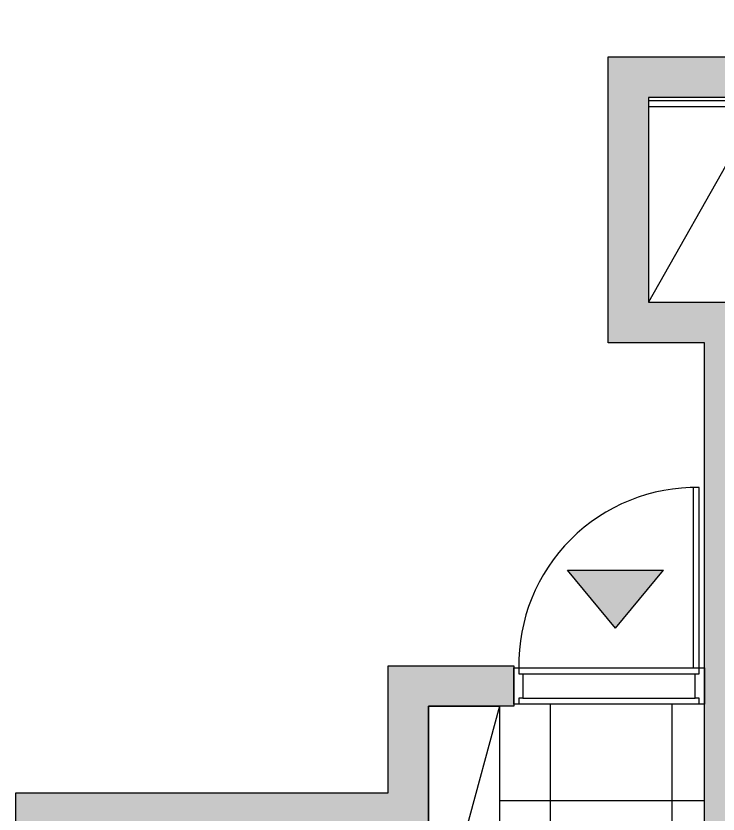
# Model space of a CAD drawing. Header units: millimetres. Extents: x 0 to 460316, y -63250 to 103204.
# Drawn here: x 90364 to 93827, y 62934 to 66870 of the extents above; entities that cross this region are included whole.
import ezdxf

# ---------------------------------------------------------------- set-up
doc = ezdxf.new("R2010")
doc.units = ezdxf.units.MM
doc.header["$LTSCALE"] = 25
for name, color, linetype in [('2-con', 2, 'Continuous'), ('ac-furniture', 152, 'Continuous'), ('ac-insul', 5, 'BATTING'), ('ac-Ref', 8, 'Continuous'), ('ac-wall-fin', 3, 'Continuous'), ('CO-DOOR', 8, 'Continuous'), ('도면층4', 4, 'Continuous')]:
    doc.layers.add(name, color=color, linetype=linetype)
doc.linetypes.add('BATTING', pattern='A,0.00254,-2.54,[134,ltypeshp.shx,S=2.54,R=0,X=-2.54,Y=0],-5.08,[134,ltypeshp.shx,S=2.54,R=180,X=2.54,Y=0],-2.54', length=10.16254)

msp = doc.modelspace()

# ---------------------------------------------------------------- hatches: boundary and pattern name
h = msp.add_hatch()
h.set_pattern_fill('_USER', color=256, scale=600, double=1, pattern_type=0)
h.set_pattern_definition([(0, (0, 0), (0, 600), []), (90, (0, 0), (-600, 3.673940397442059e-14), [])])
h.paths.add_polyline_path([(99174.07392960554, 66170.25691720918), (96919.07392960554, 66170.25691720918), (96919.07392960554, 64763.25691721036), (96939.07392960554, 64763.25691721036), (96939.07392960554, 64753.25691721036), (96964.07392960675, 64753.25691721036), (96964.07392960794, 65603.25691720782), (97004.07392960794, 65603.25691720782), (97004.07392960794, 65602.31521909244, -0.4004913051079977), (97814.0739296052, 64753.25754631221), (97814.0739296052, 64753.2569172087), (97839.07392960529, 64753.2569172087), (97839.07392960529, 64763.43144961285), (98306.07392960554, 64763.43144961285), (98306.07392960554, 65470.25691720918), (98831.07392960554, 65470.25691720918), (99174.07392960554, 65470.25691720918)])
h.paths.add_polyline_path([(100899.0739296055, 66525.25691720918), (99174.07392960554, 66525.25691720918), (99174.07392960554, 66170.25691720918), (99174.07392960554, 65470.25691720918), (100031.0739296055, 65470.25691720918), (100899.0739296055, 65470.25691720918)])
h.paths.add_polyline_path([(101829.0739296055, 65735.25691720918), (102464.0739296055, 65735.25691720918), (102464.0739296055, 66525.25691720918), (101689.0739296055, 66525.25691720918), (100899.0739296055, 66525.25691720918), (100899.0739296055, 65470.25691720918), (100899.0739296055, 64699.14210659557), (101164.0739296055, 64699.14210659557), (101744.0739296055, 64699.14210659557), (101829.0739296055, 64699.14210659557)])
h.paths.add_polyline_path([(101755.0739296055, 57028.25691720918), (101602.0739296055, 57028.25691720918), (98902.07392960554, 57028.25691720918), (98387.07392960395, 57028.25691720918), (98387.07392960395, 56873.25691720893), (98397.07392960395, 56873.25691720894), (98397.07392960395, 56848.25691720918, -0.399871792444394), (99209.21212689416, 56075.13426256474), (99210.19658424988, 56075.13426256474), (99210.19658424988, 56035.13426256474), (98397.07392960554, 56035.13426256362), (98397.07392960554, 56010.13426256362), (98387.07392960554, 56010.1342625636), (98387.07392960554, 55948.25691720918), (98577.07392960554, 55948.25691720918), (98577.07392960554, 55958.25691720918), (98627.07392960554, 55958.25691720917), (101615.0739296055, 55958.25691720918), (101665.0739296055, 55958.25691720917), (101665.0739296055, 55948.25691720918), (101755.0739296055, 55948.25691720918)])
h.paths.add_polyline_path([(98764.07392960554, 56933.25691720918, -1), (98644.07392960554, 56933.25691720918, -1)], flags=16)
h.paths.add_polyline_path([(98397.07392960395, 56848.25691720918), (98397.07392959854, 56075.13426256362), (99209.21212689416, 56075.13426256474, 0.3998717924443939)], flags=17)
h.paths.add_polyline_path([(93759.07392960554, 63475.27419893142), (93734.07392960553, 63475.27419893142), (92844.07392960554, 63475.27419893144), (92819.07392960554, 63475.27419893142), (92819.07392960554, 63465.25691720918), (92749.1504310898, 63465.25691720918), (92749.1504310898, 62375.83899756323), (93759.07392960554, 62375.83899756323)])
at = {"layer": 'ac-Ref'}
h = msp.add_hatch(color=256, dxfattribs=at)
h.dxf.hatch_style = 1
h.paths.add_polyline_path([(94029.07392960554, 65458.5623278314), (93484.07392960554, 65458.5623278314), (93484.07392960554, 66468.5623278314), (94049.07392960554, 66468.5623278314), (94049.07392960554, 66668.5623278314), (93284.07392960554, 66668.5623278314), (93284.07392960554, 65258.5623278314), (93759.07392960553, 65258.5623278314), (93759.07392960554, 62085.25691720918), (94029.07392960554, 62085.25691720918)])
h.paths.add_polyline_path([(96919.07392960554, 64625.25691720918), (96919.07392960554, 66870.25691720918), (96689.07392960554, 66870.25691720918), (96689.07392960554, 66468.5623278314), (96729.07392960554, 66468.5623278314), (96729.07392960554, 62293.5623278314), (94959.07392960554, 62293.5623278314), (94959.07392960554, 62085.25691720918), (96919.07392960554, 62085.25691720918)])
h.paths.add_polyline_path([(100897.0739296055, 64498.25691720918), (101164.0739296055, 64498.25691720918), (101164.0739296055, 64699.14210659557), (100899.0739296055, 64699.14210659557), (100899.0739296055, 65470.25691720918), (100031.0739296055, 65470.25691720918), (100031.0739296055, 65270.25691720918), (100721.0739296055, 65270.25691720918), (100721.0739296055, 62295.25691720918), (99909.07392960554, 62295.25691720918), (99909.07392960554, 62160.25691720918), (100904.0739296055, 62160.25691720918), (100904.0739296055, 62360.25691720918), (100897.0739296055, 62360.25691720918)])
h.paths.add_polyline_path([(102664.0739296055, 66725.25691720918), (101689.0739296055, 66725.25691720918), (101689.0739296055, 66525.25691720918), (102464.0739296055, 66525.25691720918), (102464.0739296055, 65735.25691720918), (101829.0739296055, 65735.25691720918), (101829.0739296055, 64699.14210659557), (101744.0739296055, 64699.14210659557), (101744.0739296055, 64498.25691720918), (102379.0739296055, 64498.25691720918), (102379.0739296055, 62360.25691720918), (102379.0739296055, 62160.25691720918), (102389.0739296055, 62160.25691720918), (102389.0739296055, 57220.25691720918), (101602.0739296055, 57220.25691720918), (101602.0739296055, 57028.25691720918), (102555.0739296055, 57028.25691720918), (102555.0739296055, 55948.25691720918), (101665.0739296055, 55948.25691720918), (101665.0739296055, 55748.25691720918), (102664.0739296055, 55748.25691720918)])
h.paths.add_polyline_path([(98831.07392960554, 65470.25691720918), (98306.07392960554, 65470.25691720918), (98306.07392960554, 64625.25691720918), (98581.07392960554, 64625.25691720918), (98581.07392960554, 65270.25691720918), (98831.07392960554, 65270.25691720918)])
h.paths.add_polyline_path([(100574.0739296055, 61000.25691720918), (99524.07392960554, 61000.25691720918), (99524.07392960554, 60800.25691720918), (100574.0739296055, 60800.25691720918)])
h.paths.add_polyline_path([(98497.07392960554, 61000.25691720918), (98287.07392960554, 61000.25691720918), (98287.07392960554, 57028.25691720918), (98902.07392960554, 57028.25691720918), (98902.07392960554, 57220.25691720918), (98497.07392960554, 57220.25691720918)])
h.paths.add_polyline_path([(98577.07392960554, 55948.25691720918), (98377.07392960554, 55948.25691720918), (98377.07392960554, 55378.25691720918), (98577.07392960554, 55378.25691720918)])
h.paths.add_polyline_path([(93857.07392960554, 57048.25691720918), (94487.07392960554, 57048.25691720918), (94487.07392960554, 57248.25691720918), (93769.07392960554, 57248.25691720918), (93769.07392960554, 60703.25691720918), (93579.07392960554, 60703.25691720918), (93579.07392960554, 55763.25691720917), (93564.07392960554, 55763.25691720918), (93564.07392960554, 55563.25691720918), (93657.07392960554, 55563.25691720918), (93657.07392960554, 55378.25691720918), (94577.07392960554, 55378.25691720918), (94577.07392960554, 55578.25691720918), (93857.07392960554, 55578.25691720918)])
h.paths.add_polyline_path([(90564.07392960554, 60503.25691720918), (92649.07392960554, 60503.25691720918), (92649.07392960554, 60703.25691720918), (90599.07392960554, 60703.25691720918), (90599.07392960554, 62868.25691720918), (92199.07392960554, 62868.25691720918), (92199.07392960554, 61468.25691720918), (92399.07392960554, 61468.25691720918), (92399.07392960554, 63465.25691720918), (92819.07392960554, 63465.25691720918), (92819.07392960554, 63665.25691720918), (92199.07392960554, 63665.25691720918), (92199.07392960554, 63038.25691720918), (90364.07392960554, 63038.25691720918), (90364.07392960554, 55563.25691720918), (90984.07392960554, 55563.25691720918), (90984.07392960554, 55763.25691720918), (90564.07392960554, 55763.25691720918)])
at = {"layer": '도면층4'}
msp.add_hatch(color=256, dxfattribs=at).paths.add_polyline_path([(93321.09225843378, 63849.96644352983), (93557.31752505251, 64137.30352001501), (93084.86699181507, 64137.30352001501)])

# ---------------------------------------------------------------- linework, layer by layer
at = {"layer": '2-con'}
for points in [[(93759.07392960554, 62085.25691720918), (93759.07392960553, 65258.5623278314), (93284.07392960554, 65258.5623278314), (93284.07392960554, 66668.5623278314), (94049.07392960554, 66668.5623278314), (94049.07392960554, 66468.5623278314), (93484.07392960554, 66468.5623278314), (93484.07392960554, 65458.5623278314), (94029.07392960554, 65458.5623278314), (94029.07392960554, 62085.25691720918), (93759.07392960554, 62085.25691720918)], [(92649.07392960554, 60703.25691720918), (92649.07392960554, 60503.25691720918), (90564.07392960554, 60503.25691720918), (90564.07392960554, 55763.25691720918), (90984.07392960554, 55763.25691720918), (90984.07392960554, 55563.25691720918), (90364.07392960554, 55563.25691720918), (90364.07392960554, 63038.25691720918), (92199.07392960554, 63038.25691720918), (92199.07392960554, 63665.25691720918), (92819.07392960554, 63665.25691720918), (92819.07392960554, 63465.25691720918), (92399.07392960554, 63465.25691720918), (92399.07392960554, 61468.25691720918), (92199.07392960554, 61468.25691720918), (92199.07392960554, 62868.25691720918), (90599.07392960554, 62868.25691720918), (90599.07392960554, 60703.25691720918), (92649.07392960554, 60703.25691720918)]]:
    msp.add_lwpolyline(points, dxfattribs=at)
at = {"layer": 'ac-furniture'}
msp.add_lwpolyline([(92399.07392960554, 63465.25691720918), (92749.1504310898, 63465.25691720918), (92749.1504310898, 62177.25691720918), (92399.07392960554, 62177.25691720918)], close=True, dxfattribs=at)
at = {"layer": 'ac-insul', "linetype": 'BATTING', "ltscale": 0.05}
msp.add_line((93484.07392960554, 66452.79696806974), (94049.07392960554, 66452.79696806974), dxfattribs=at)
at = {"layer": 'ac-Ref'}
for p, q in [((94029.07392960554, 66423.5623278314), (93484.07392960554, 65458.5623278314)), ((92749.1504310898, 63465.25691720918), (92399.07392960554, 62177.25691720918))]:
    msp.add_line(p, q, dxfattribs=at)
at = {"layer": 'ac-wall-fin'}
msp.add_line((93484.07392960554, 66423.5623278314), (94049.07392960554, 66423.5623278314), dxfattribs=at)
at = {"layer": 'CO-DOOR', "linetype": 'Continuous'}
for p, q in [((92844.07392960554, 63655.25691720918), (93704.07392960553, 63655.25691720918)), ((92864.07392960554, 63624.72268667709), (93714.07392960554, 63624.72268667709)), ((92864.07392960554, 63504.72268667708), (93714.07392960554, 63504.72268667708)), ((93734.07392960553, 63475.27419893142), (92844.07392960554, 63475.27419893144))]:
    msp.add_line(p, q, dxfattribs=at)
msp.add_lwpolyline([(93704.07392960553, 64544.72734047298), (93704.07392960553, 63655.25691720918), (93734.07392960553, 63655.25691720918), (93734.07392960553, 64545.25691720916)], dxfattribs=at)
for points in [[(92844.07392960554, 63504.72268667708), (92844.07392960554, 63475.27419893144), (92819.07392960554, 63475.27419893142), (92819.07392960554, 63655.25691720918), (92844.07392960554, 63655.25691720918), (92844.07392960554, 63624.72268667709), (92864.07392960554, 63624.72268667709), (92864.07392960554, 63504.72268667708)], [(93714.07392960554, 63504.72268667708), (93714.07392960554, 63624.72268667709), (93734.07392960553, 63624.72268667709), (93734.07392960553, 63655.25691720918), (93759.07392960554, 63655.25691720918), (93759.07392960554, 63475.27419893142), (93734.07392960553, 63475.27419893142), (93734.07392960553, 63504.72268667708)]]:
    msp.add_lwpolyline(points, close=True, dxfattribs=at)
msp.add_arc((93719.07392960553, 63669.73611358684), 875.11979015887, 89.0178729917568, 180.9480241532716, dxfattribs=at)
at = {"layer": '도면층4'}
for q in [(93084.86699181507, 64137.30352001501), (93557.31752505251, 64137.30352001501)]:
    msp.add_line((93321.09225843378, 63849.96644352983), q, dxfattribs=at)
msp.add_lwpolyline([(93084.86699181507, 64137.30352001501), (93557.31752505251, 64137.30352001501)], dxfattribs=at)

doc.saveas('drawing.dxf')
